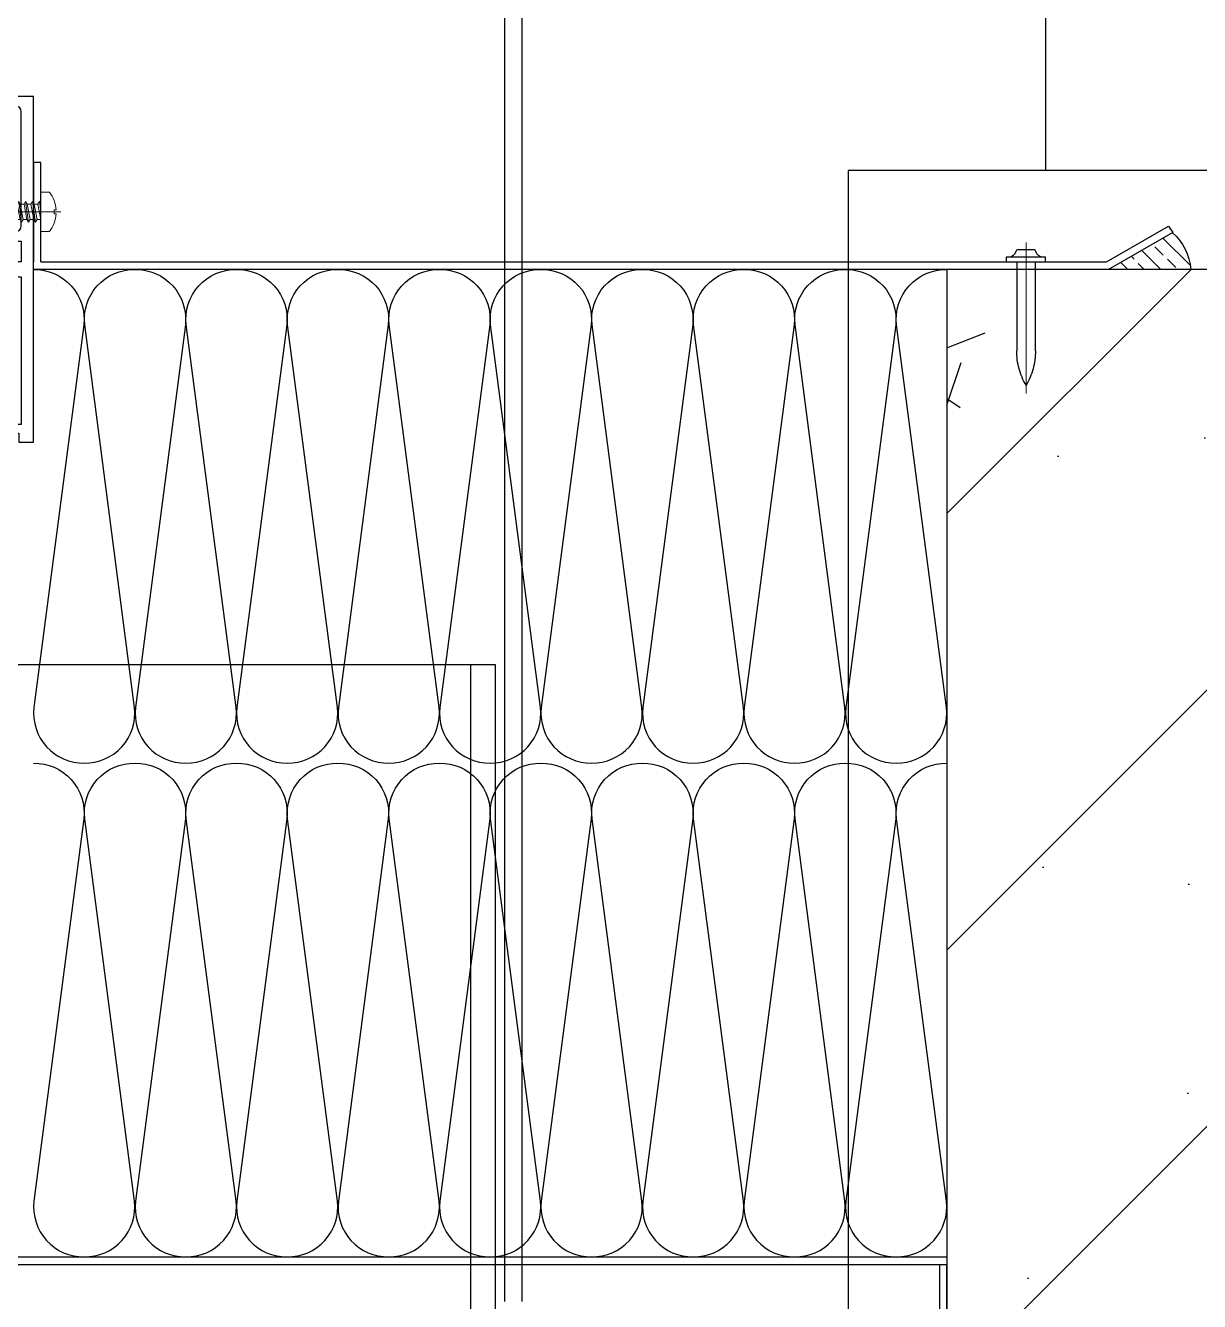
# Model space of a CAD drawing. Extents: x 6843040 to 15500510, y -6507076 to -4940511.
# Drawn here: x 7688091.5 to 7688329.3, y -6153842.9 to -6153584.5 of the extents above; entities that cross this region are included whole.
import ezdxf

# ---------------------------------------------------------------- set-up
doc = ezdxf.new("R2010")
doc.units = 0
doc.header["$LTSCALE"] = 1000
doc.header["$MEASUREMENT"] = 0
for name, pattern in [('CENTER', [50.800000000000004, 31.75, -6.35, 6.35, -6.35]), ('CONTINOUS', [0]), ('HIDDEN', [0.375, 0.25, -0.125])]:
    doc.linetypes.add(name, pattern=pattern)
for name, color, linetype, lineweight in [('002CEN', 1, 'CENTER', 13), ('003DOT', 253, 'HIDDEN', 13), ('009CON', 6, 'CONTINOUS', 15)]:
    doc.layers.add(name, color=color, linetype=linetype, lineweight=lineweight)
for name, color, linetype in [('E_LINE_1', 1, 'Continuous'), ('GC', 3, 'Continuous'), ('LT-dim 1', 3, 'Continuous'), ('LT-dim 10', 253, 'Continuous'), ('LT-dim 5', 3, 'Continuous'), ('LT-dim 50', 253, 'Continuous'), ('LT-dim 8', 253, 'Continuous'), ('LT-Fill-玻璃1', 14, 'Continuous'), ('LT-中线', 6, 'Continuous'), ('LT-铝板', 31, 'Continuous'), ('PUB_HATCH', 8, 'Continuous'), ('实体', 7, 'Continuous'), ('批荡层', 213, 'Continuous'), ('紧固件', 40, 'Continuous')]:
    doc.layers.add(name, color=color, linetype=linetype)

# ---------------------------------------------------------------- blocks, each defined once
blk = doc.blocks.new('*U255')
at = {"layer": '002CEN', "ltscale": 5}
blk.add_line((-4.054319021158257, 1.989519660128281e-13), (10.54217069582398, 1.989519660128281e-13), dxfattribs=at)
at = {"layer": '003DOT', "ltscale": 5}
for p, q in [((-3.552713678800501e-14, 4.000000000000197), (-6.394884621840902e-14, 1.750000000000199)), ((-6.394884621840902e-14, 1.750000000000199), (-1.20792265079217e-13, -2.309999999999803)), ((-1.20792265079217e-13, 1.689951005760705), (0.6198573119681257, -1.549999999999798)), ((-3.552713678800501e-14, 4.405364961712621e-13), (0.2965411612219029, -2.109999999999815)), ((0.1999999999999247, 1.550000000000196), (0.7801426880317806, 1.550000000000182)), ((0.7801426880317806, 1.550000000000182), (1.103458838777946, 2.110000000000113)), ((0.7801426880317806, 1.550000000000182), (1.373225010475686, -1.549999999999798)), ((1.103458838778003, 2.110000000000198), (1.696541161221909, -2.109999999999815)), ((1.103458838777946, 2.110000000000113), (1.426774989524084, 1.550000000000196)), ((1.426774989524084, 1.550000000000182), (2.019857311968131, -1.549999999999798)), ((1.426774989524084, 1.550000000000196), (2.180142688031815, 1.550000000000196)), ((2.180142688031815, 1.550000000000196), (2.503458838777952, 2.110000000000113)), ((2.180142688031786, 1.550000000000182), (2.773225010475691, -1.549999999999798)), ((2.503458838778009, 2.110000000000198), (3.096541161221914, -2.109999999999815)), ((2.503458838777952, 2.110000000000113), (2.82677498952409, 1.550000000000182)), ((2.82677498952409, 1.550000000000182), (3.419857311968137, -1.549999999999798)), ((2.82677498952409, 1.550000000000182), (3.58014268803182, 1.550000000000196)), ((3.58014268803182, 1.550000000000196), (3.903458838777958, 2.110000000000113)), ((3.580142688031792, 1.550000000000182), (4.173225010475697, -1.549999999999798)), ((3.903458838778015, 2.110000000000198), (4.49654116122192, -2.109999999999815)), ((3.903458838777958, 2.110000000000113), (4.226774989524095, 1.550000000000182)), ((4.226774989524095, 1.550000000000182), (4.819857311968143, -1.549999999999798)), ((4.226774989524095, 1.550000000000182), (4.980142688031826, 1.550000000000196)), ((4.980142688031826, 1.550000000000196), (5.303458838777964, 2.110000000000113)), ((4.980142688031798, 1.550000000000182), (5.573225010475703, -1.549999999999798)), ((5.30345883877802, 2.110000000000198), (5.896541161221926, -2.109999999999815)), ((5.303458838777964, 2.110000000000113), (5.626774989524101, 1.550000000000182)), ((5.626774989524101, 1.550000000000182), (6.219857311968152, -1.549999999999798)), ((5.626774989524101, 1.550000000000182), (5.75796897832128, 1.550000000000196)), ((5.75796897832128, 1.550000000000196), (6.472600264496744, 1.253990029170197)), ((6.472600264496744, 1.253990029170197), (6.75501637345911, 1.743149078768994)), ((6.472600264496688, 1.253990029170225), (6.935613691095593, -1.062203588311888)), ((6.75501637345911, 1.743149078768994), (7.218029800058016, -1.551362637910714)), ((6.75501637345911, 1.743149078768994), (7.214966670336278, 0.946491795621327)), ((7.214966670336278, 0.946491795621327), (7.677980096935354, -0.7547053547629332)), ((7.214966670336278, 0.946491795621327), (7.959137419201934, 0.6382461787198395)), ((7.959137419201934, 0.6382461787198395), (8.241553528164356, 1.127405228318665)), ((7.959137419201905, 0.6382461787198537), (8.258597611268666, -0.5142057057746854)), ((8.241553528164356, 1.127405228318665), (8.541013720231117, -1.003364755373511)), ((8.241553528164356, 1.127405228318665), (8.701503825041524, 0.3307479451709128)), ((8.701503825041524, 0.3307479451709412), (9.000964017108512, -0.2067074722256024)), ((8.701503825041524, 0.3307479451709128), (9.499999999999943, 1.4210854715202e-13)), ((9.499999999999943, 1.4210854715202e-13), (9.000964017108512, -0.2067074722256024)), ((-1.20792265079217e-13, -2.309999999999803), (-1.20792265079217e-13, -3.999999999999801)), ((0.2965411612218745, -2.1099999999998), (0.1999999999998678, -2.1099999999998)), ((0.6198573119681257, -1.549999999999798), (0.2965411612218745, -2.1099999999998)), ((1.373225010475686, -1.549999999999798), (0.6198573119681257, -1.549999999999798)), ((1.696541161221909, -2.109999999999786), (1.373225010475686, -1.549999999999798)), ((2.019857311968131, -1.549999999999798), (1.696541161221909, -2.109999999999786)), ((2.77322501047572, -1.549999999999812), (2.019857311968131, -1.549999999999798)), ((3.096541161221914, -2.109999999999786), (2.77322501047572, -1.549999999999812)), ((3.419857311968137, -1.549999999999798), (3.096541161221914, -2.109999999999786)), ((4.173225010475726, -1.549999999999798), (3.419857311968137, -1.549999999999798)), ((4.49654116122192, -2.109999999999786), (4.173225010475726, -1.549999999999798)), ((4.819857311968143, -1.549999999999798), (4.49654116122192, -2.109999999999786)), ((5.573225010475731, -1.549999999999812), (4.819857311968143, -1.549999999999798)), ((5.896541161221926, -2.109999999999786), (5.573225010475731, -1.549999999999812)), ((6.219857311968152, -1.549999999999798), (5.896541161221926, -2.109999999999786)), ((6.935613691095593, -1.062203588311903), (6.185942131896716, -1.372727715457444)), ((6.185942131896716, -1.372727715457444), (6.219857311968152, -1.549999999999798)), ((7.218029800058016, -1.551362637910714), (6.935613691095593, -1.062203588311903)), ((7.677980096935382, -0.754705354762848), (7.218029800058016, -1.551362637910714)), ((8.258597611268666, -0.5142057057746854), (7.677980096935382, -0.754705354762848)), ((8.541013720231117, -1.003364755373511), (8.258597611268666, -0.5142057057746854)), ((9.000964017108512, -0.2067074722256024), (8.541013720231117, -1.003364755373511))]:
    blk.add_line(p, q, dxfattribs=at)
for centre, start, end in [((0.1999999999999318, 1.750000000000192), 179.999999999998, 269.999999999998), ((0.1999999999998749, -2.309999999999796), 90.00000000000203, 180.000000000002)]:
    blk.add_arc(centre, 0.1999999999999957, start, end, dxfattribs=at)
at = {"layer": '009CON'}
for p, q in [((-1.723475382979849, 4.000000000000197), (-3.552713678800501e-14, 4.000000000000197)), ((-2.700000000000053, 0.4000000000002188), (-3.087680633323494, 0.4000000000002188)), ((-2.700000000000053, -0.3999999999998067), (-2.700000000000053, 0.4000000000002188)), ((-3.087680633323494, -0.3999999999998067), (-2.700000000000053, -0.3999999999998067)), ((-1.20792265079217e-13, -3.999999999999801), (-1.723475382979849, -3.999999999999801))]:
    blk.add_line(p, q, dxfattribs=at)
for centre, radius, start, end in [((3.399999999999938, 1.882938249764265e-13), 6.499999999999996, 142.0201275551479, 176.4718766587116), ((3.399999999999942, 2.060573933704291e-13), 6.499999999999999, 183.5281233412879, 217.9798724448521)]:
    blk.add_arc(centre, radius, start, end, dxfattribs=at)
blk = doc.blocks.new('LT-BLK-20230218091845', base_point=(395239.0870920994, 252820.6931667216))
at = {"layer": 'LT-Fill-玻璃1'}
h = blk.add_hatch(dxfattribs=at)
h.set_pattern_fill('ANSI33', color=8, scale=0.75, style=0)
h.set_pattern_definition([(45, (0, 0), (-3.367596045400933, 3.367596045400933), []), (45, (3.3675975, 0), (-3.367596045400933, 3.367596045400933), [2.38125, -1.190625])])
edge = h.paths.add_edge_path()
edge.add_line((395239.0870920995, 252820.6931667213), (395252.0774720158, 252813.1931673797))
edge.add_arc((395244.3931078882, 252821.7790310139), 11.52243491589128, 311.8286027163969, 333.210536880252)
edge.add_arc((395244.3931078868, 252821.7790310151), 11.5224349176311, 333.2105368778266, 354.5924710384851)
edge.add_line((395255.8642632413, 252820.6931667213), (395239.0870920995, 252820.6931667213))
at = {"layer": 'LT-dim 5'}
blk.add_arc((395244.3931078864, 252821.7790310152), 11.52243491803174, 311.8286027185239, 354.5924710385319, dxfattribs=at)
blk = doc.blocks.new('LT-BLK-20240528163730', base_point=(-326528.041295993, 67956.2288645505))
at = {"layer": 'LT-中线'}
for p, q in [((-326529.3292597717, 67957.08914607074), (-326536.8292591135, 67944.09876615429)), ((-326528.041295993, 67956.2288645505), (-326529.3292597717, 67957.08914607074)), ((-326535.3292591935, 67943.66857168314), (-326528.041295993, 67956.2288645505)), ((-326536.8292591936, 67944.0987660157), (-326536.8292591936, 67911.33901212143)), ((-326535.3292591936, 67911.33901212143), (-326535.3292591936, 67943.66857168308))]:
    blk.add_line(p, q, dxfattribs=at)
at = {"layer": 'LT-Fill-玻璃1', "rotation": 90.00000000172149}
blk.add_blockref('LT-BLK-20230218091845', (-326536.8292591136, 67944.00837725072), dxfattribs=at)
blk = doc.blocks.new('sd425')
at = {"layer": '实体', "color": 1, "linetype": 'CENTER', "lineweight": 18}
blk.add_line((-0.04871903290131741, 3.919735350630617), (-0.04871903290131741, -26.61543915394304), dxfattribs=at)
at = {"layer": '紧固件', "color": 40}
blk.add_lwpolyline([(3.999196224301613, 0), (-3.999196224302068, 0), (-3.999196224302068, 0.9847774869713248), (3.999196224301613, 0.9847774869713248)], close=True, dxfattribs=at)
blk.add_lwpolyline([(-3.499196862180725, 0.9847774869713248, 0.3424338655934447), (-2.045032946706215, 2.106657444610164, -0.3502208192078309), (-1.560311641547742, 2.475888729230292), (1.566701022911275, 2.475888729230292, -0.3419987131197174), (2.050224319064, 2.100115896151237, 0.3485554434816476), (3.500794207520812, 0.9847774869713248)], format="xyb", dxfattribs=at)
at = {"layer": '紧固件', "color": 40, "linetype": 'HIDDEN', "ltscale": 2}
blk.add_lwpolyline([(1.86725199659395, 0), (1.86725199659395, -17.99662005964638, -0.1316415762669058), (-0.04392699687832646, -24.99357617320015, -0.1315314132238364), (-1.932731718799914, -17.99662005964615), (-1.932743155576645, 0)], format="xyb", dxfattribs=at)
blk = doc.blocks.new('LT-BLK-20240528163734', base_point=(-326528.041295993, 67956.2288645505))
at = {"rotation": 270}
blk.add_blockref('sd425', (-326535.3292591936, 67927.35857025624), dxfattribs=at)
at = {"layer": 'LT-dim 50'}
blk.add_blockref('LT-BLK-20240528163730', (-326528.041295993, 67956.2288645505), dxfattribs=at)
blk = doc.blocks.new('LT-BLK-20240603163343', base_point=(-3102913.412890759, 295840.9490596681))
at = {"layer": 'GC', "color": 8, "linetype": 'HIDDEN', "ltscale": 50}
for p, q in [((-3102878.382199378, 295987.9445893046), (-3103047.382199377, 295987.9445893014)), ((-3103047.382199377, 295987.9445892986), (-3103047.382199377, 295660.9490596829)), ((-3103042.382199377, 295987.9445892986), (-3103042.382199377, 295660.9490596829))]:
    blk.add_line(p, q, dxfattribs=at)
blk = doc.blocks.new('LT-BLK-20240910160700', base_point=(-5089123.43131763, -205701.589336378))
at = {"layer": 'LT-铝板'}
for points in [[(-5089076.93131763, -205700.089336378), (-5089076.93131763, -205695.839336378), (-5089120.93131763, -205695.839336378), (-5089120.93131763, -205700.089336378), (-5089116.93131763, -205700.089336378), (-5089116.93131763, -205703.089336378), (-5089120.93131763, -205703.089336378), (-5089120.93131763, -205732.9893363779), (-5089117.831317631, -205732.9893363782, -0.9999999999999999), (-5089117.831317631, -205734.789336378), (-5089120.43131763, -205734.789336378), (-5089120.43131763, -205736.589336378), (-5089123.43131763, -205736.589336378), (-5089123.43131763, -205666.589336378), (-5089063.43131763, -205666.589336378), (-5089063.43131763, -205669.839336378), (-5089064.63131763, -205669.839336378), (-5089064.63131763, -205668.789336378), (-5089067.63131763, -205668.789336378), (-5089067.63131763, -205674.3893363781), (-5089064.63131763, -205674.3893363781), (-5089064.63131763, -205673.339336378), (-5089063.43131763, -205673.339336378), (-5089063.43131763, -205687.089336378), (-5089063.43131763, -205687.089336378), (-5089063.43131763, -205690.089336378), (-5089063.43131763, -205690.089336378), (-5089063.43131763, -205692.339336378), (-5089063.93131763, -205692.339336378), (-5089063.93131763, -205695.339336378), (-5089063.43131763, -205695.339336378), (-5089063.43131763, -205698.339336378), (-5089066.43131763, -205698.339336378), (-5089066.43131763, -205696.339336378), (-5089073.43131763, -205696.339336378, 0.414213562373095), (-5089074.43131763, -205697.339336378), (-5089074.43131763, -205705.839336378, 0.414213562373095), (-5089073.43131763, -205706.839336378), (-5089066.43131763, -205706.839336378), (-5089066.43131763, -205704.839336378), (-5089063.43131763, -205704.839336378), (-5089063.43131763, -205707.839336378), (-5089063.93131763, -205707.839336378), (-5089063.93131763, -205710.839336378), (-5089063.43131763, -205710.839336378), (-5089063.43131763, -205729.839336378), (-5089064.63131763, -205729.839336378), (-5089064.63131763, -205728.789336378), (-5089067.63131763, -205728.789336378), (-5089067.63131763, -205734.3893363781), (-5089064.63131763, -205734.3893363781), (-5089064.63131763, -205733.339336378), (-5089063.43131763, -205733.339336378), (-5089063.43131763, -205736.589336378), (-5089069.43131763, -205736.589336378), (-5089069.43131763, -205734.789336378), (-5089072.03131763, -205734.789336378, -0.9999999999999999), (-5089072.03131763, -205732.9893363782), (-5089069.43131763, -205732.9893363779), (-5089069.43131763, -205728.089336378, -0.4142135623730951), (-5089067.93131763, -205726.589336378), (-5089066.43131763, -205726.589336378), (-5089066.43131763, -205710.339336378, 0.414213562373095), (-5089067.43131763, -205709.339336378), (-5089075.93131763, -205709.339336378, -0.4142135623732948), (-5089076.93131763, -205708.339336378), (-5089076.93131763, -205703.089336378), (-5089080.93131763, -205703.089336378), (-5089080.93131763, -205700.089336378)], [(-5089120.93131763, -205692.839336378), (-5089120.93131763, -205669.589336378, -0.414213562373095), (-5089119.93131763, -205668.589336378), (-5089069.63131763, -205668.589336378), (-5089069.63131763, -205675.089336378, 0.4142135623757146), (-5089068.13131763, -205676.589336378), (-5089066.43131763, -205676.589336378), (-5089066.43131763, -205692.339336378, -0.4142135623739082), (-5089067.93131763, -205693.839336378), (-5089119.93131763, -205693.839336378, -0.4142135623728286)]]:
    blk.add_lwpolyline(points, format="xyb", close=True, dxfattribs=at)
blk = doc.blocks.new('*U219')
at = {"layer": 'GC', "color": 8, "linetype": 'HIDDEN', "ltscale": 20}
blk.add_line((208.1921596757206, -209.0410160003219), (208.1921596757206, 1480.959301758759), dxfattribs=at)
at = {"layer": 'LT-铝板'}
blk.add_line((211.692159676652, -209.0410159996816), (211.692159676652, 1480.9593017594), dxfattribs=at)
at = {"layer": 'LT-dim 8', "ltscale": 1000, "xscale": -1}
blk.add_blockref('LT-BLK-20240910160700', (112.6921411619592, -0.0003177570997650037), dxfattribs=at)

msp = doc.modelspace()

# ---------------------------------------------------------------- hatches: boundary and pattern name
at = {"layer": 'PUB_HATCH'}
h = msp.add_hatch(dxfattribs=at)
h.set_pattern_fill('钢筋混凝土', color=256, scale=25, style=0)
h.set_pattern_definition([(45, (40150.4251687685, 16999.99999999627), (-44.19417382415921, 44.19417382415922), []), (49.99999999999999, (40150.4251687685, 16999.99999999627), (179.3150456501884, -15.68803374564878), [18.75, -206.25]), (355, (40150.4251687685, 16999.99999999627), (-34.68783340325, 188.048033425003), [15, -165]), (100.4514, (40165.3680887688, 16998.69266499672), (144.6273454285054, 172.3598855152384), [15.9350475, -175.285528]), (46.18420000000002, (40150.4251687685, 17049.99999999627), (266.8102621564111, -41.37975358225452), [28.12499999999996, -309.3749999999994]), (96.6356, (40172.65935501829, 17046.55167324655), (233.6656763871758, 243.5294677251104), [23.902572, -262.92825]), (351.1842, (40150.4251687685, 17049.99999999627), (233.6654862834068, 243.5296502313311), [22.5, -247.5]), (21, (40175.4251687685, 17037.49999999627), (149.2267630296154, -100.6547226663347), [18.75, -206.25]), (326.0000000000001, (40175.4251687685, 17037.49999999627), (60.82883298039543, 181.2875112617133), [15, -165]), (71.4514, (40187.86072701868, 17029.11209849641), (210.0556571453725, 80.6326241774881), [15.9350475, -175.285528]), (37.50000000000001, (40150.4251687685, 16999.99999999627), (3.039963829322667, 83.22346345782788), [0, -163, 0, -167.5, 0, -165.625]), (7.499999999999999, (40150.4251687685, 16999.99999999627), (65.76738436053715, 98.60292797059006), [0, -95.5, 0, -159.25, 0, -63.125]), (327.5, (40094.6751687685, 16999.99999999627), (133.4556090431022, -5.638717933594939), [0, -62.5, 0, -195, 0, -258.75]), (317.5, (40069.6751687685, 16999.99999999627), (145.7965423355966, 25.02624558307943), [0, -81.25, 0, -129.5, 0, -183.75])])
h.paths.add_polyline_path([(7688278.119826993, -6153633.88931587), (7688278.119826993, -6154983.88931587), (7688578.119826993, -6154983.88931587), (7688578.119826993, -6153963.88931587), (7688862.104371993, -6153963.88931587), (7688862.104371993, -6153833.88931587), (7688478.119826993, -6153833.88931587), (7688478.119826993, -6153633.88931587)])

# ---------------------------------------------------------------- linework, layer by layer
at = {"layer": 'E_LINE_1'}
msp.add_lwpolyline([(7688278.119826993, -6153633.88931587), (7688278.119826993, -6154983.88931587), (7688578.119826993, -6154983.88931587), (7688578.119826993, -6153963.88931587), (7688862.104371993, -6153963.88931587), (7688862.104371993, -6153833.88931587), (7688478.119826993, -6153833.88931587), (7688478.119826993, -6153633.88931587), (7688278.119826993, -6153633.88931587)], dxfattribs=at)
at = {"layer": 'LT-dim 1', "extrusion": (0, 1.224646799147353e-16, -1)}
for points, elevation in [([(-7688093.119826054, -6153633.889315872, 0.451718), (-7688103.315710546, -6153645.149275872), (-7688093.201732542, -6153722.629315872, -0.451718), (-7688103.397603879, -6153733.889315872, -0.451718), (-7688113.593488373, -6153722.629315872), (-7688103.479497215, -6153645.149275872, 0.451718), (-7688113.675381707, -6153633.889315872, 0.451718), (-7688123.871266199, -6153645.149275872), (-7688113.757288197, -6153722.629315872, -0.451718), (-7688123.953159533, -6153733.889315872, -0.451718), (-7688134.149044028, -6153722.629315872), (-7688124.035052868, -6153645.149275872, 0.451718), (-7688134.23093736, -6153633.889315872, 0.451718), (-7688144.426821852, -6153645.149275872), (-7688134.31284385, -6153722.629315872, -0.451718), (-7688144.508715188, -6153733.889315872, -0.451718), (-7688154.70459968, -6153722.629315872), (-7688144.59060852, -6153645.149275872, 0.451718), (-7688154.786493013, -6153633.889315872, 0.451718), (-7688164.982377507, -6153645.149275872), (-7688154.868399503, -6153722.629315872, -0.451718), (-7688165.064270841, -6153733.889315872, -0.451718), (-7688175.260155333, -6153722.629315872), (-7688165.146164173, -6153645.149275872, 0.451718), (-7688175.342048667, -6153633.889315872, 0.451718), (-7688185.537933161, -6153645.149275872), (-7688175.423955156, -6153722.629315872, -0.451718), (-7688185.619826494, -6153733.889315872, -0.451718), (-7688195.815710986, -6153722.629315872), (-7688185.701719828, -6153645.149275872, 0.451718), (-7688195.897604322, -6153633.889315872, 0.451718), (-7688206.093488814, -6153645.149275872), (-7688195.97951081, -6153722.629315872, -0.451718), (-7688206.175382147, -6153733.889315872, -0.451718), (-7688216.371266641, -6153722.629315872), (-7688206.257275483, -6153645.149275872, 0.451718), (-7688216.453159975, -6153633.889315872, 0.451718), (-7688226.649044467, -6153645.149275872), (-7688216.535066465, -6153722.629315872, -0.451718), (-7688226.730937801, -6153733.889315872, -0.451718), (-7688236.926822295, -6153722.629315872), (-7688226.812831135, -6153645.149275872, 0.451718), (-7688237.008715628, -6153633.889315872, 0.451718), (-7688247.20460012, -6153645.149275872), (-7688237.090622118, -6153722.629315872, -0.451718), (-7688247.286493456, -6153733.889315872, -0.451718), (-7688257.482377948, -6153722.629315872), (-7688247.368386788, -6153645.149275872, 0.451718), (-7688257.564271281, -6153633.889315872, 0.451718), (-7688267.760155775, -6153645.149275872), (-7688257.646177771, -6153722.629315872, -0.451718), (-7688267.842049109, -6153733.889315872, -0.451718), (-7688278.037933601, -6153722.629315872), (-7688267.923942441, -6153645.149275872, 0.451718), (-7688278.119826935, -6153633.889315872)], -7.612120605390856e-10), ([(-7688093.119826054, -6153733.889315872, 0.451718), (-7688103.315710546, -6153745.149275872), (-7688093.201732542, -6153822.629315872, -0.451718), (-7688103.397603879, -6153833.889315872, -0.451718), (-7688113.593488373, -6153822.629315872), (-7688103.479497215, -6153745.149275872, 0.451718), (-7688113.675381707, -6153733.889315872, 0.451718), (-7688123.871266199, -6153745.149275872), (-7688113.757288197, -6153822.629315872, -0.451718), (-7688123.953159533, -6153833.889315872, -0.451718), (-7688134.149044028, -6153822.629315872), (-7688124.035052868, -6153745.149275872, 0.451718), (-7688134.23093736, -6153733.889315872, 0.451718), (-7688144.426821852, -6153745.149275872), (-7688134.31284385, -6153822.629315872, -0.451718), (-7688144.508715188, -6153833.889315872, -0.451718), (-7688154.70459968, -6153822.629315872), (-7688144.59060852, -6153745.149275872, 0.451718), (-7688154.786493013, -6153733.889315872, 0.451718), (-7688164.982377507, -6153745.149275872), (-7688154.868399503, -6153822.629315872, -0.451718), (-7688165.064270841, -6153833.889315872, -0.451718), (-7688175.260155333, -6153822.629315872), (-7688165.146164173, -6153745.149275872, 0.451718), (-7688175.342048667, -6153733.889315872, 0.451718), (-7688185.537933161, -6153745.149275872), (-7688175.423955156, -6153822.629315872, -0.451718), (-7688185.619826494, -6153833.889315872, -0.451718), (-7688195.815710986, -6153822.629315872), (-7688185.701719828, -6153745.149275872, 0.451718), (-7688195.897604322, -6153733.889315872, 0.451718), (-7688206.093488814, -6153745.149275872), (-7688195.97951081, -6153822.629315872, -0.451718), (-7688206.175382147, -6153833.889315872, -0.451718), (-7688216.371266641, -6153822.629315872), (-7688206.257275483, -6153745.149275872, 0.451718), (-7688216.453159975, -6153733.889315872, 0.451718), (-7688226.649044467, -6153745.149275872), (-7688216.535066465, -6153822.629315872, -0.451718), (-7688226.730937801, -6153833.889315872, -0.451718), (-7688236.926822295, -6153822.629315872), (-7688226.812831135, -6153745.149275872, 0.451718), (-7688237.008715628, -6153733.889315872, 0.451718), (-7688247.20460012, -6153745.149275872), (-7688237.090622118, -6153822.629315872, -0.451718), (-7688247.286493456, -6153833.889315872, -0.451718), (-7688257.482377948, -6153822.629315872), (-7688247.368386788, -6153745.149275872, 0.451718), (-7688257.564271281, -6153733.889315872, 0.451718), (-7688267.760155775, -6153745.149275872), (-7688257.646177771, -6153822.629315872, -0.451718), (-7688267.842049109, -6153833.889315872, -0.451718), (-7688278.037933601, -6153822.629315872), (-7688267.923942441, -6153745.149275872, 0.451718), (-7688278.119826935, -6153733.889315872)], -7.612120605390857e-10)]:
    msp.add_lwpolyline(points, format="xyb", dxfattribs=dict(at, elevation=elevation))
at = {"layer": 'LT-中线'}
for p, q in [((7688081.6495678, -6153835.413732237), (7688278.119826935, -6153835.413732237)), ((7688083.1495678, -6153833.888998091), (7688278.119826935, -6153833.888998091))]:
    msp.add_line(p, q, dxfattribs=at)
for points in [[(7688094.619826054, -6153632.38899809), (7688094.619826054, -6153612.262483068), (7688093.119826054, -6153612.262483068), (7688093.119826054, -6153632.38899809)], [(7688278.119826935, -6153633.888998071), (7688093.119826054, -6153633.888998097), (7688093.119826054, -6153632.388998089)], [(7688094.619826054, -6153632.38899809), (7688278.119826935, -6153632.388998131)]]:
    msp.add_lwpolyline(points, dxfattribs=at)
at = {"layer": '批荡层'}
for points in [[(7688298.119826993, -6151903.889315866), (7688298.119826993, -6153613.88931587)], [(7688862.104371993, -6153813.88931587), (7688498.119826993, -6153813.88931587), (7688498.119826993, -6153613.88931587), (7688258.119826993, -6153613.88931587), (7688258.119826993, -6155003.88931587), (7688598.119826993, -6155003.88931587), (7688598.119826993, -6153983.88931587), (7688862.104371993, -6153983.88931587)]]:
    msp.add_lwpolyline(points, dxfattribs=at)

# ---------------------------------------------------------------- block references
msp.add_blockref('*U219', (7687980.42768489, -6153633.888998068))
at = {"rotation": 180}
msp.add_blockref('*U255', (7688094.619826054, -6153622.234720942), dxfattribs=at)
at = {"layer": 'LT-dim 10', "xscale": -1}
msp.add_blockref('LT-BLK-20240603163343', (7688052.650535949, -6153860.884845503), dxfattribs=at)
at = {"layer": 'LT-dim 50', "xscale": -1, "rotation": 270}
msp.add_blockref('LT-BLK-20240528163734', (7688323.009679364, -6153625.101034915), dxfattribs=at)
at = {"layer": 'LT-dim 50', "rotation": 180}
msp.add_blockref('LT-BLK-20240528163734', (7688269.331863735, -6153880.303584666), dxfattribs=at)

doc.saveas('drawing.dxf')
